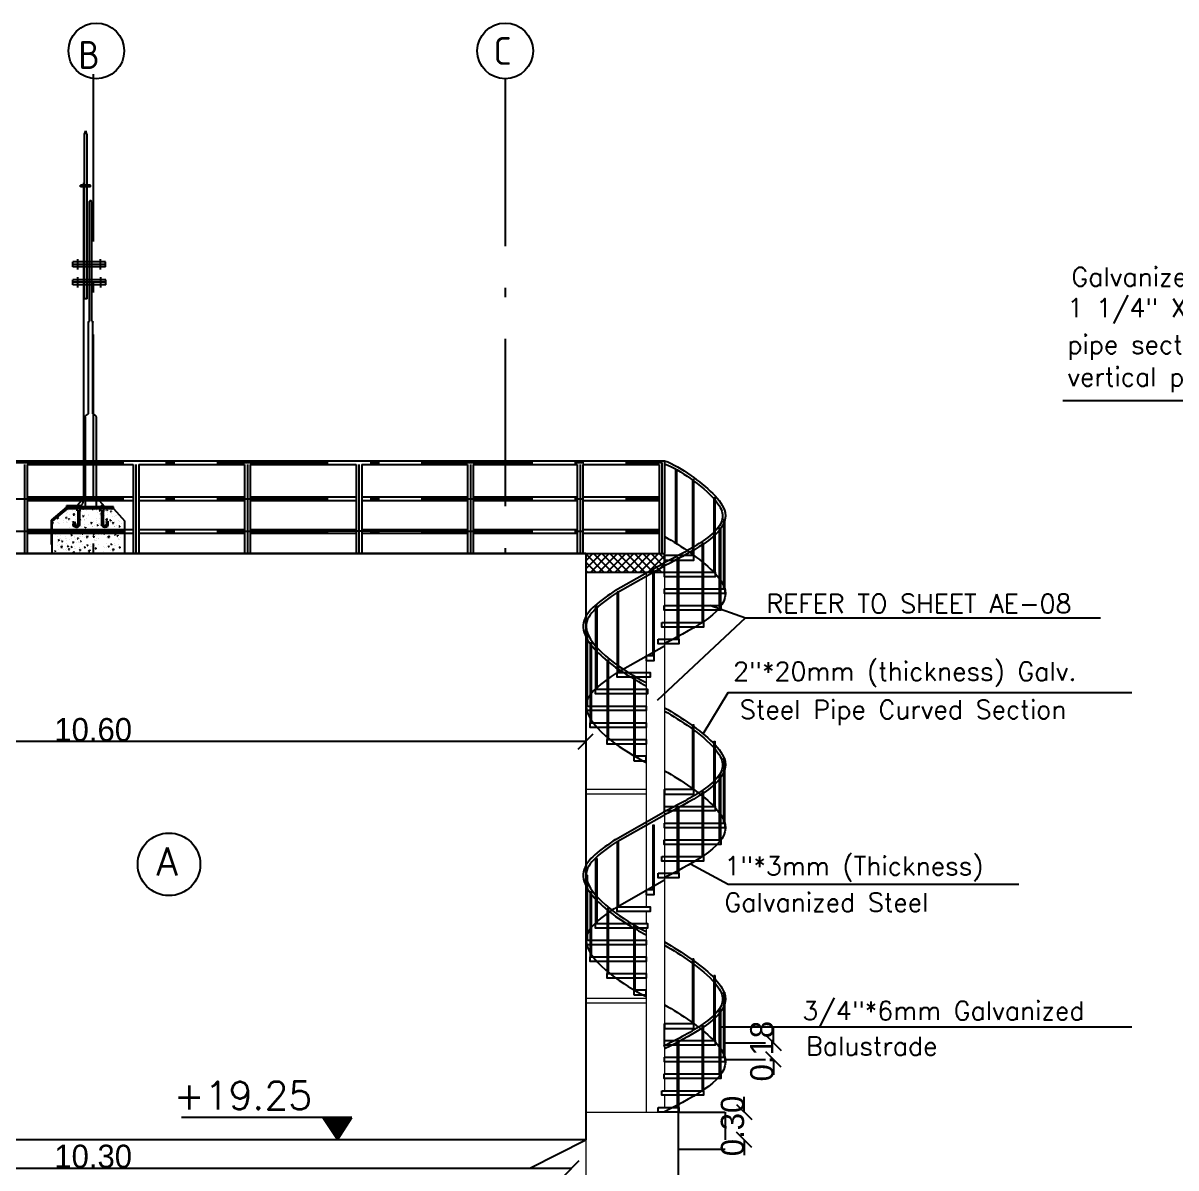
# Model space of a CAD drawing. Extents: x 151242 to 151523, y 158752 to 159354.
# Drawn here: x 151363.22 to 151375.62, y 159132.97 to 159145.29 of the extents above; entities that cross this region are included whole.
import ezdxf

# ---------------------------------------------------------------- set-up
doc = ezdxf.new("R2010")
doc.units = 0
doc.header["$LTSCALE"] = 3
doc.header["$MEASUREMENT"] = 0
doc.header["$PDMODE"] = 2
doc.header["$PDSIZE"] = 0.03
for name, pattern in [('ACAD_ISO10W100', [18, 12, -3, 0, -3]), ('AUSGEZOGEN', [0]), ('HIDDEN', [9.525, 6.35, -3.175]), ('STRICHPUNKT2', [0.7, 0.4, -0.15, 0, -0.15])]:
    doc.linetypes.add(name, pattern=pattern)
doc.layers.get('0').update_dxf_attribs({"linetype": 'CONTINUOUS'})
doc.layers.get('DEFPOINTS').update_dxf_attribs({"linetype": 'CONTINUOUS'})
for name, color, linetype in [('3', 4, 'CONTINUOUS'), ('6', 2, 'CONTINUOUS'), ('axis', 8, 'ACAD_ISO10W100'), ('BASE-COURSE', 1, 'CONTINUOUS'), ('BOUNDRY CT', 40, 'CONTINUOUS'), ('EBENE0', 7, 'AUSGEZOGEN'), ('FRAME', 2, 'CONTINUOUS'), ('HATCH', 40, 'CONTINUOUS'), ('HATCH-2', 252, 'CONTINUOUS'), ('HATSH', 252, 'CONTINUOUS'), ('MECNEK', 6, 'CONTINUOUS'), ('POLI', 3, 'CONTINUOUS'), ('Stairs', 231, 'CONTINUOUS'), ('TEXTS', 1, 'CONTINUOUS')]:
    doc.layers.add(name, color=color, linetype=linetype)
doc.layers.add('dimentions', color=241, linetype='CONTINUOUS', lineweight=20)
doc.layers.add('LAND CORNERS', color=255, linetype='CONTINUOUS', lineweight=25)
doc.styles.add('ISO8', font='iso8')
doc.styles.add('ROMANS', font='romans.shx')
doc.dimstyles.new('mais 1-100 plan', dxfattribs={"dimtxt": 0.25, "dimasz": 0.1635, "dimexe": 0.18, "dimexo": 0.0625, "dimgap": 0, "dimtad": 1, "dimzin": 0, "dimdsep": 46, "dimtxsty": 'Standard', "dimblk": 'OBLIQUE', "dimcen": 0, "dimse1": 1, "dimse2": 1, "dimclrd": 8, "dimclrt": 4, "dimadec": 0, "dimazin": 0, "dimtfac": 1, "dimtix": 1, "dimtofl": 0, "dimtmove": 0, "dimatfit": 3, "dimldrblk": 'OBLIQUE', "dimfxl": 0.18, "dimtolj": 1, "dimtzin": 0, "dimarcsym": 0})

# ---------------------------------------------------------------- blocks, each defined once
blk = doc.blocks.new('_OBLIQUE')
at = {"color": 0, "linetype": 'ByBlock'}
blk.add_line((-0.5, -0.5), (0.5, 0.5), dxfattribs=at)
blk = doc.blocks.new('*D145')
at = {"layer": 'DEFPOINTS', "color": 0, "transparency": 16777216}
for p in [(151358.671, 159139.295), (151369.271, 159139.295), (151358.671, 159137.558)]:
    blk.add_point(p, dxfattribs=at)
at = {"layer": 'LAND CORNERS', "color": 8, "lineweight": -2, "transparency": 16777216}
blk.add_line((151369.271, 159137.558), (151358.671, 159137.558), dxfattribs=at)
at = {"layer": 'LAND CORNERS', "color": 8, "lineweight": -2, "transparency": 16777216, "xscale": 0.1635000000000001, "yscale": 0.1635000000000001, "zscale": 0.1635000000000001, "rotation": 180}
blk.add_blockref('_OBLIQUE', (151358.671, 159137.558), dxfattribs=at)
at = {"layer": 'LAND CORNERS', "color": 8, "lineweight": -2, "transparency": 16777216, "xscale": 0.1635000000000001, "yscale": 0.1635000000000001, "zscale": 0.1635000000000001}
blk.add_blockref('_OBLIQUE', (151369.271, 159137.558), dxfattribs=at)
at = {"layer": 'LAND CORNERS', "color": 4, "transparency": 16777216, "insert": (151363.971, 159137.683), "char_height": 0.25, "attachment_point": 5}
blk.add_mtext('\\A1;10.60', dxfattribs=at)
blk = doc.blocks.new('*D157')
at = {"layer": 'DEFPOINTS', "color": 0, "transparency": 16777216}
for p in [(151370.771, 159133.569), (151370.771, 159133.269), (151370.977, 159133.269)]:
    blk.add_point(p, dxfattribs=at)
at = {"layer": 'LAND CORNERS', "color": 8, "lineweight": -2, "transparency": 16777216}
for p, q in [((151370.977, 159133.569), (151370.977, 159133.733)), ((151370.977, 159133.269), (151370.977, 159133.106))]:
    blk.add_line(p, q, dxfattribs=at)
at = {"layer": 'LAND CORNERS', "color": 8, "lineweight": -2, "transparency": 16777216, "xscale": 0.1635000000000001, "yscale": 0.1635000000000001, "zscale": 0.1635000000000001}
for p, rotation in [((151370.977, 159133.569), 270), ((151370.977, 159133.269), 90)]:
    blk.add_blockref('_OBLIQUE', p, dxfattribs=dict(at, rotation=rotation))
at = {"layer": 'LAND CORNERS', "color": 4, "transparency": 16777216, "insert": (151370.852, 159133.419), "char_height": 0.25, "attachment_point": 5, "rotation": 90}
blk.add_mtext('\\A1;0.30', dxfattribs=at)
blk = doc.blocks.new('*D158')
at = {"layer": 'DEFPOINTS', "color": 0, "transparency": 16777216}
for p in [(151371.208, 159134.314), (151371.293, 159134.314), (151371.208, 159134.134)]:
    blk.add_point(p, dxfattribs=at)
at = {"layer": 'LAND CORNERS', "color": 8, "lineweight": -2, "transparency": 16777216}
for p, q in [((151371.293, 159134.314), (151371.293, 159134.478)), ((151371.293, 159134.134), (151371.293, 159133.971))]:
    blk.add_line(p, q, dxfattribs=at)
at = {"layer": 'LAND CORNERS', "color": 8, "lineweight": -2, "transparency": 16777216, "xscale": 0.1635000000000001, "yscale": 0.1635000000000001, "zscale": 0.1635000000000001}
for p, rotation in [((151371.293, 159134.314), 270), ((151371.293, 159134.134), 90)]:
    blk.add_blockref('_OBLIQUE', p, dxfattribs=dict(at, rotation=rotation))
at = {"layer": 'LAND CORNERS', "color": 4, "transparency": 16777216, "insert": (151371.168, 159134.224), "char_height": 0.25, "attachment_point": 5, "rotation": 90}
blk.add_mtext('\\A1;0.18', dxfattribs=at)
blk = doc.blocks.new('A$C4AF0736A')
for p, q in [((5.315, 3.788), (5.327, 3.803)), ((5.315, 2.503), (5.315, 3.788)), ((5.339, 3.788), (5.327, 3.803)), ((5.339, 2.503), (5.339, 3.788)), ((5.364, 2.741), (5.397, 2.742)), ((5.305, 1.503), (5.305, 2.492)), ((5.35, 1.503), (5.35, 2.489)), ((5.269, 1.469), (5.269, 0.503)), ((5.385, 1.469), (5.385, 0.503)), ((5.273, 0.611), (5.174, 0.503)), ((5.386, 0.611), (5.485, 0.503)), ((5.081, 0.487), (4.958, 0.351)), ((5.051, 0.41), (5.051, 0.41)), ((5.055, 0.414), (5.055, 0.414)), ((5.067, 0.403), (5.067, 0.403)), ((5.092, 0.404), (5.092, 0.404)), ((5.451, 0.487), (5.099, 0.487)), ((5.104, 0.451), (5.106, 0.461)), ((5.115, 0.453), (5.105, 0.452)), ((5.114, 0.453), (5.106, 0.462)), ((5.108, 0.432), (5.108, 0.432)), ((5.466, 0.487), (5.114, 0.487)), ((5.143, 0.418), (5.143, 0.418)), ((5.148, 0.447), (5.148, 0.447)), ((5.148, 0.363), (5.15, 0.378)), ((5.15, 0.392), (5.15, 0.392)), ((5.163, 0.365), (5.15, 0.379)), ((5.153, 0.456), (5.153, 0.456)), ((5.164, 0.484), (5.164, 0.484)), ((5.197, 0.39), (5.197, 0.39)), ((5.205, 0.415), (5.205, 0.415)), ((5.21, 0.421), (5.206, 0.431)), ((5.218, 0.426), (5.207, 0.431)), ((5.218, 0.426), (5.21, 0.421)), ((5.216, 0.447), (5.216, 0.447)), ((5.223, 0.461), (5.225, 0.471)), ((5.233, 0.463), (5.223, 0.462)), ((5.233, 0.463), (5.225, 0.472)), ((5.231, 0.422), (5.231, 0.422)), ((5.233, 0.436), (5.233, 0.436)), ((5.235, 0.381), (5.235, 0.381)), ((5.252, 0.487), (5.252, 0.487)), ((5.258, 0.442), (5.258, 0.442)), ((5.26, 0.382), (5.26, 0.382)), ((5.351, 0.411), (5.351, 0.411)), ((5.352, 0.426), (5.352, 0.426)), ((5.372, 0.381), (5.372, 0.381)), ((5.389, 0.422), (5.389, 0.422)), ((5.401, 0.4), (5.403, 0.411)), ((5.412, 0.402), (5.402, 0.401)), ((5.412, 0.402), (5.404, 0.412)), ((5.407, 0.404), (5.407, 0.404)), ((5.553, 0.487), (5.415, 0.487)), ((5.415, 0.418), (5.415, 0.418)), ((5.568, 0.487), (5.431, 0.487)), ((5.456, 0.44), (5.444, 0.444)), ((5.448, 0.434), (5.444, 0.444)), ((5.456, 0.439), (5.448, 0.434)), ((5.46, 0.482), (5.461, 0.487)), ((5.471, 0.484), (5.461, 0.483)), ((5.461, 0.44), (5.461, 0.44)), ((5.466, 0.414), (5.466, 0.414)), ((5.471, 0.484), (5.468, 0.487)), ((5.486, 0.456), (5.486, 0.456)), ((5.488, 0.401), (5.488, 0.401)), ((5.497, 0.433), (5.497, 0.433)), ((5.501, 0.476), (5.501, 0.476)), ((5.501, 0.417), (5.503, 0.433)), ((5.516, 0.419), (5.501, 0.417)), ((5.516, 0.42), (5.503, 0.433)), ((5.527, 0.466), (5.527, 0.466)), ((5.556, 0.368), (5.558, 0.378)), ((5.558, 0.423), (5.558, 0.423)), ((5.566, 0.37), (5.558, 0.379)), ((5.571, 0.401), (5.571, 0.401)), ((5.572, 0.444), (5.572, 0.444)), ((5.574, 0.388), (5.574, 0.388)), ((5.576, 0.487), (5.74, 0.35)), ((5.587, 0.38), (5.583, 0.39)), ((5.595, 0.386), (5.584, 0.391)), ((5.585, 0.436), (5.585, 0.436)), ((5.595, 0.386), (5.587, 0.38)), ((5.59, 0.458), (5.59, 0.458)), ((5.597, 0.46), (5.597, 0.46)), ((5.657, 0.378), (5.657, 0.378)), ((5.675, 0.378), (5.677, 0.388)), ((5.685, 0.38), (5.675, 0.379)), ((5.685, 0.38), (5.677, 0.389)), ((4.958, 0), (4.958, 0.351)), ((4.999, 0.326), (4.999, 0.326)), ((5.021, 0.293), (5.009, 0.298)), ((5.012, 0.287), (5.009, 0.297)), ((5.02, 0.293), (5.012, 0.287)), ((5.019, 0.35), (5.019, 0.35)), ((5.032, 0.353), (5.032, 0.353)), ((5.052, 0.307), (5.052, 0.307)), ((5.069, 0.348), (5.069, 0.348)), ((5.071, 0.293), (5.071, 0.293)), ((5.075, 0.297), (5.075, 0.297)), ((5.075, 0.287), (5.075, 0.287)), ((5.081, 0.326), (5.083, 0.337)), ((5.092, 0.328), (5.082, 0.327)), ((5.091, 0.328), (5.083, 0.338)), ((5.087, 0.33), (5.087, 0.33)), ((5.094, 0.344), (5.094, 0.344)), ((5.119, 0.36), (5.108, 0.364)), ((5.111, 0.354), (5.108, 0.364)), ((5.119, 0.36), (5.111, 0.354)), ((5.115, 0.333), (5.115, 0.333)), ((5.136, 0.339), (5.136, 0.339)), ((5.138, 0.279), (5.138, 0.279)), ((5.14, 0.311), (5.14, 0.311)), ((5.163, 0.365), (5.148, 0.362)), ((5.152, 0.337), (5.152, 0.337)), ((5.154, 0.282), (5.154, 0.282)), ((5.172, 0.28), (5.172, 0.28)), ((5.175, 0.333), (5.175, 0.333)), ((5.2, 0.337), (5.202, 0.347)), ((5.21, 0.338), (5.2, 0.337)), ((5.21, 0.338), (5.202, 0.348)), ((5.212, 0.317), (5.212, 0.317)), ((5.229, 0.315), (5.229, 0.315)), ((5.237, 0.325), (5.237, 0.325)), ((5.24, 0.325), (5.24, 0.325)), ((5.258, 0.306), (5.247, 0.311)), ((5.25, 0.301), (5.247, 0.311)), ((5.258, 0.306), (5.25, 0.301)), ((5.264, 0.353), (5.264, 0.353)), ((5.264, 0.337), (5.264, 0.337)), ((5.285, 0.307), (5.285, 0.307)), ((5.301, 0.348), (5.301, 0.348)), ((5.303, 0.293), (5.303, 0.293)), ((5.308, 0.297), (5.308, 0.297)), ((5.308, 0.287), (5.308, 0.287)), ((5.314, 0.326), (5.316, 0.337)), ((5.324, 0.328), (5.314, 0.327)), ((5.324, 0.328), (5.316, 0.338)), ((5.319, 0.33), (5.319, 0.33)), ((5.327, 0.344), (5.327, 0.344)), ((5.352, 0.316), (5.352, 0.316)), ((5.378, 0.276), (5.38, 0.286)), ((5.389, 0.278), (5.381, 0.287)), ((5.391, 0.367), (5.391, 0.367)), ((5.393, 0.311), (5.393, 0.311)), ((5.396, 0.371), (5.396, 0.371)), ((5.396, 0.361), (5.396, 0.361)), ((5.429, 0.296), (5.429, 0.296)), ((5.437, 0.357), (5.439, 0.368)), ((5.448, 0.359), (5.438, 0.358)), ((5.448, 0.359), (5.44, 0.369)), ((5.44, 0.344), (5.44, 0.344)), ((5.449, 0.297), (5.449, 0.297)), ((5.468, 0.355), (5.468, 0.355)), ((5.496, 0.32), (5.485, 0.324)), ((5.488, 0.314), (5.485, 0.324)), ((5.496, 0.319), (5.488, 0.314)), ((5.49, 0.346), (5.49, 0.346)), ((5.492, 0.291), (5.492, 0.291)), ((5.494, 0.366), (5.494, 0.366)), ((5.494, 0.326), (5.494, 0.326)), ((5.51, 0.349), (5.51, 0.349)), ((5.512, 0.289), (5.512, 0.289)), ((5.529, 0.348), (5.529, 0.348)), ((5.553, 0.284), (5.553, 0.284)), ((5.567, 0.369), (5.557, 0.369)), ((5.576, 0.333), (5.576, 0.333)), ((5.582, 0.33), (5.582, 0.33)), ((5.591, 0.349), (5.591, 0.349)), ((5.614, 0.335), (5.614, 0.335)), ((5.617, 0.352), (5.617, 0.352)), ((5.659, 0.323), (5.659, 0.323)), ((5.671, 0.333), (5.671, 0.333)), ((5.677, 0.327), (5.677, 0.327)), ((5.687, 0.332), (5.687, 0.332)), ((5.734, 0.333), (5.726, 0.327)), ((5.74, 0), (5.74, 0.35)), ((5.003, 0.169), (5.003, 0.169)), ((5.02, 0.21), (5.02, 0.21)), ((5.022, 0.155), (5.022, 0.155)), ((5.026, 0.159), (5.026, 0.159)), ((5.026, 0.149), (5.026, 0.149)), ((5.032, 0.188), (5.034, 0.199)), ((5.042, 0.19), (5.033, 0.189)), ((5.042, 0.19), (5.034, 0.2)), ((5.038, 0.192), (5.038, 0.192)), ((5.045, 0.206), (5.045, 0.206)), ((5.058, 0.202), (5.06, 0.212)), ((5.069, 0.204), (5.059, 0.203)), ((5.068, 0.204), (5.06, 0.213)), ((5.126, 0.175), (5.128, 0.19)), ((5.141, 0.177), (5.128, 0.19)), ((5.141, 0.176), (5.129, 0.174)), ((5.158, 0.172), (5.158, 0.172)), ((5.177, 0.212), (5.179, 0.222)), ((5.187, 0.214), (5.177, 0.213)), ((5.187, 0.214), (5.179, 0.223)), ((5.182, 0.214), (5.182, 0.214)), ((5.205, 0.206), (5.205, 0.206)), ((5.223, 0.208), (5.223, 0.208)), ((5.24, 0.204), (5.24, 0.204)), ((5.24, 0.165), (5.24, 0.165)), ((5.241, 0.215), (5.241, 0.215)), ((5.243, 0.16), (5.243, 0.16)), ((5.26, 0.159), (5.26, 0.159)), ((5.267, 0.143), (5.267, 0.143)), ((5.277, 0.199), (5.277, 0.199)), ((5.279, 0.144), (5.279, 0.144)), ((5.283, 0.139), (5.283, 0.139)), ((5.284, 0.148), (5.284, 0.148)), ((5.289, 0.178), (5.291, 0.188)), ((5.3, 0.18), (5.29, 0.179)), ((5.291, 0.202), (5.293, 0.212)), ((5.301, 0.204), (5.291, 0.203)), ((5.3, 0.18), (5.292, 0.189)), ((5.301, 0.204), (5.293, 0.213)), ((5.295, 0.181), (5.295, 0.181)), ((5.303, 0.196), (5.303, 0.196)), ((5.359, 0.175), (5.36, 0.19)), ((5.373, 0.177), (5.36, 0.19)), ((5.373, 0.176), (5.361, 0.174)), ((5.384, 0.234), (5.38, 0.244)), ((5.392, 0.24), (5.384, 0.234)), ((5.391, 0.172), (5.391, 0.172)), ((5.409, 0.212), (5.411, 0.222)), ((5.42, 0.214), (5.41, 0.213)), ((5.41, 0.185), (5.41, 0.185)), ((5.42, 0.214), (5.412, 0.223)), ((5.414, 0.214), (5.414, 0.214)), ((5.43, 0.14), (5.43, 0.14)), ((5.438, 0.133), (5.43, 0.136)), ((5.438, 0.133), (5.43, 0.128)), ((5.432, 0.181), (5.432, 0.181)), ((5.438, 0.206), (5.438, 0.206)), ((5.447, 0.18), (5.447, 0.18)), ((5.449, 0.125), (5.449, 0.125)), ((5.453, 0.129), (5.453, 0.129)), ((5.456, 0.208), (5.456, 0.208)), ((5.459, 0.159), (5.461, 0.169)), ((5.47, 0.161), (5.46, 0.16)), ((5.469, 0.161), (5.461, 0.17)), ((5.462, 0.23), (5.462, 0.23)), ((5.465, 0.162), (5.465, 0.162)), ((5.471, 0.153), (5.471, 0.153)), ((5.472, 0.177), (5.472, 0.177)), ((5.473, 0.165), (5.473, 0.165)), ((5.474, 0.215), (5.474, 0.215)), ((5.479, 0.229), (5.481, 0.245)), ((5.494, 0.231), (5.479, 0.229)), ((5.494, 0.231), (5.481, 0.245)), ((5.493, 0.232), (5.493, 0.232)), ((5.495, 0.156), (5.495, 0.156)), ((5.496, 0.18), (5.496, 0.18)), ((5.498, 0.125), (5.498, 0.125)), ((5.505, 0.176), (5.505, 0.176)), ((5.51, 0.119), (5.512, 0.129)), ((5.52, 0.12), (5.512, 0.13)), ((5.537, 0.199), (5.525, 0.204)), ((5.528, 0.194), (5.525, 0.204)), ((5.536, 0.199), (5.528, 0.194)), ((5.536, 0.167), (5.536, 0.167)), ((5.558, 0.214), (5.558, 0.214)), ((5.559, 0.157), (5.559, 0.157)), ((5.582, 0.168), (5.582, 0.168)), ((5.591, 0.139), (5.591, 0.139)), ((5.594, 0.179), (5.594, 0.179)), ((5.599, 0.159), (5.599, 0.159)), ((5.629, 0.129), (5.631, 0.139)), ((5.639, 0.131), (5.629, 0.13)), ((5.639, 0.131), (5.631, 0.14)), ((5.64, 0.153), (5.64, 0.153)), ((5.647, 0.161), (5.647, 0.161)), ((5.655, 0.197), (5.655, 0.197)), ((5.663, 0.213), (5.663, 0.213)), ((5.676, 0.146), (5.664, 0.151)), ((5.667, 0.14), (5.664, 0.15)), ((5.665, 0.157), (5.665, 0.157)), ((5.676, 0.146), (5.667, 0.14)), ((5.682, 0.183), (5.682, 0.183)), ((5.701, 0.205), (5.701, 0.205)), ((5.009, 0.064), (5.011, 0.074)), ((5.019, 0.065), (5.01, 0.065)), ((5.019, 0.066), (5.011, 0.075)), ((5.024, 0.099), (5.024, 0.099)), ((5.06, 0.084), (5.06, 0.084)), ((5.07, 0.084), (5.07, 0.084)), ((5.071, 0.107), (5.071, 0.107)), ((5.077, 0.037), (5.079, 0.052)), ((5.092, 0.039), (5.079, 0.052)), ((5.091, 0.038), (5.08, 0.036)), ((5.11, 0.102), (5.099, 0.106)), ((5.102, 0.096), (5.099, 0.106)), ((5.11, 0.101), (5.102, 0.096)), ((5.107, 0.089), (5.107, 0.089)), ((5.109, 0.034), (5.109, 0.034)), ((5.128, 0.074), (5.13, 0.084)), ((5.138, 0.076), (5.128, 0.075)), ((5.138, 0.076), (5.13, 0.085)), ((5.132, 0.076), (5.132, 0.076)), ((5.156, 0.068), (5.156, 0.068)), ((5.159, 0.111), (5.159, 0.111)), ((5.174, 0.07), (5.174, 0.07)), ((5.191, 0.026), (5.191, 0.026)), ((5.192, 0.077), (5.192, 0.077)), ((5.24, 0.093), (5.24, 0.093)), ((5.266, 0.053), (5.268, 0.064)), ((5.277, 0.055), (5.267, 0.054)), ((5.277, 0.055), (5.269, 0.065)), ((5.281, 0.089), (5.281, 0.089)), ((5.317, 0.074), (5.317, 0.074)), ((5.327, 0.073), (5.327, 0.073)), ((5.328, 0.097), (5.328, 0.097)), ((5.334, 0.026), (5.336, 0.041)), ((5.349, 0.028), (5.336, 0.042)), ((5.349, 0.028), (5.337, 0.026)), ((5.368, 0.091), (5.356, 0.096)), ((5.359, 0.086), (5.356, 0.096)), ((5.368, 0.091), (5.359, 0.085)), ((5.364, 0.078), (5.364, 0.078)), ((5.366, 0.023), (5.366, 0.023)), ((5.385, 0.064), (5.387, 0.074)), ((5.395, 0.065), (5.386, 0.065)), ((5.395, 0.065), (5.387, 0.075)), ((5.39, 0.065), (5.39, 0.065)), ((5.409, 0.074), (5.409, 0.074)), ((5.413, 0.057), (5.413, 0.057)), ((5.416, 0.101), (5.416, 0.101)), ((5.431, 0.06), (5.431, 0.06)), ((5.434, 0.121), (5.434, 0.121)), ((5.436, 0.034), (5.438, 0.045)), ((5.447, 0.036), (5.437, 0.035)), ((5.446, 0.036), (5.438, 0.046)), ((5.448, 0.016), (5.448, 0.016)), ((5.449, 0.067), (5.449, 0.067)), ((5.451, 0.07), (5.451, 0.07)), ((5.453, 0.12), (5.453, 0.12)), ((5.475, 0.115), (5.475, 0.115)), ((5.487, 0.055), (5.487, 0.055)), ((5.497, 0.054), (5.497, 0.054)), ((5.498, 0.078), (5.498, 0.078)), ((5.504, 0.007), (5.506, 0.022)), ((5.519, 0.009), (5.506, 0.023)), ((5.521, 0.12), (5.511, 0.12)), ((5.538, 0.072), (5.526, 0.077)), ((5.529, 0.067), (5.526, 0.077)), ((5.538, 0.072), (5.529, 0.066)), ((5.534, 0.059), (5.534, 0.059)), ((5.538, 0.092), (5.538, 0.092)), ((5.555, 0.045), (5.557, 0.055)), ((5.565, 0.046), (5.555, 0.046)), ((5.565, 0.046), (5.557, 0.056)), ((5.56, 0.046), (5.56, 0.046)), ((5.577, 0.079), (5.565, 0.084)), ((5.568, 0.074), (5.565, 0.084)), ((5.577, 0.079), (5.568, 0.074)), ((5.58, 0.102), (5.58, 0.102)), ((5.583, 0.038), (5.583, 0.038)), ((5.584, 0.113), (5.584, 0.113)), ((5.586, 0.082), (5.586, 0.082)), ((5.586, 0.058), (5.586, 0.058)), ((5.601, 0.041), (5.601, 0.041)), ((5.619, 0.048), (5.619, 0.048)), ((5.627, 0.095), (5.627, 0.095)), ((5.634, 0.068), (5.636, 0.083)), ((5.649, 0.07), (5.634, 0.067)), ((5.649, 0.07), (5.636, 0.083)), ((5.642, 0.093), (5.642, 0.093)), ((5.667, 0.102), (5.667, 0.102)), ((5.669, 0.047), (5.669, 0.047)), ((5.684, 0.088), (5.684, 0.088)), ((5.688, 0.123), (5.688, 0.123)), ((5.716, 0.026), (5.704, 0.03)), ((5.706, 0.024), (5.704, 0.03))]:
    blk.add_line(p, q)
for centre, radius, start, end in [((5.32, 2.488), 0.0158, 108.747, 176.8711), ((5.334, 2.488), 0.0158, 3.1289, 71.253), ((5.31, 1.461), 0.0422, 98.0295, 169.1584), ((5.344, 1.461), 0.0422, 10.8416, 81.9705)]:
    blk.add_arc(centre, radius, start, end)
at = {"layer": 'BASE-COURSE', "linetype": 'HIDDEN', "ltscale": 2}
for p, q in [((5.405, 3.99), (5.405, 0.599)), ((5.433, 0.513), (5.587, 0.513)), ((5.587, 0.509), (5.587, 0.513)), ((5.587, 0.509), (5.587, 0.499)), ((5.587, 0.499), (5.751, 0.36)), ((5.751, 0.36), (5.751, 0.097))]:
    blk.add_line(p, q, dxfattribs=at)
blk.add_arc((5.53, 0.592), 0.125, 174.9644, 218.8772, dxfattribs=at)
at = {"layer": 'BOUNDRY CT', "ltscale": 0.5}
for p, q in [((5.364, 2.741), (5.364, 4.513)), ((5.364, 4.513), (5.369, 4.513)), ((5.369, 4.513), (5.38, 4.549)), ((5.392, 4.513), (5.38, 4.549)), ((5.397, 4.513), (5.392, 4.513)), ((5.397, 4.513), (5.397, 2.742))]:
    blk.add_line(p, q, dxfattribs=at)
at = {"layer": 'EBENE0', "color": 3, "linetype": 'AUSGEZOGEN'}
blk.add_line((0, 0), (10.6, 0), dxfattribs=at)
at = {"layer": 'HATCH'}
for p, q in [((5.086, 0.481), (5.091, 0.487)), ((5.086, 0.481), (5.096, 0.48)), ((5.096, 0.481), (5.095, 0.487)), ((5.104, 0.473), (5.104, 0.473)), ((5.132, 0.468), (5.132, 0.468)), ((5.14, 0.463), (5.14, 0.463)), ((5.145, 0.468), (5.157, 0.473)), ((5.145, 0.468), (5.153, 0.463)), ((5.153, 0.463), (5.157, 0.473)), ((5.156, 0.464), (5.156, 0.464)), ((5.174, 0.406), (5.174, 0.406)), ((5.175, 0.457), (5.175, 0.457)), ((5.176, 0.48), (5.176, 0.48)), ((5.177, 0.455), (5.177, 0.455)), ((5.18, 0.473), (5.18, 0.473)), ((5.18, 0.456), (5.18, 0.456)), ((5.181, 0.454), (5.181, 0.454)), ((5.183, 0.458), (5.183, 0.458)), ((5.195, 0.469), (5.195, 0.469)), ((5.196, 0.463), (5.196, 0.463)), ((5.201, 0.462), (5.201, 0.462)), ((5.204, 0.464), (5.204, 0.464)), ((5.207, 0.465), (5.207, 0.465)), ((5.212, 0.457), (5.212, 0.457)), ((5.217, 0.457), (5.217, 0.457)), ((5.223, 0.478), (5.223, 0.478)), ((5.26, 0.467), (5.26, 0.467)), ((5.266, 0.473), (5.266, 0.473)), ((5.287, 0.473), (5.287, 0.473)), ((5.299, 0.475), (5.308, 0.484)), ((5.299, 0.475), (5.31, 0.474)), ((5.299, 0.469), (5.299, 0.469)), ((5.31, 0.474), (5.308, 0.484)), ((5.376, 0.463), (5.376, 0.463)), ((5.405, 0.48), (5.411, 0.479)), ((5.411, 0.479), (5.41, 0.487)), ((5.43, 0.457), (5.43, 0.457)), ((5.431, 0.48), (5.431, 0.48)), ((5.432, 0.455), (5.432, 0.455)), ((5.435, 0.456), (5.435, 0.456)), ((5.436, 0.454), (5.436, 0.454)), ((5.438, 0.458), (5.438, 0.458)), ((5.438, 0.453), (5.438, 0.453)), ((5.467, 0.457), (5.467, 0.457)), ((5.472, 0.457), (5.472, 0.457)), ((5.522, 0.476), (5.522, 0.476)), ((5.564, 0.462), (5.564, 0.462)), ((5.571, 0.474), (5.571, 0.474)), ((5.574, 0.468), (5.574, 0.468)), ((5.58, 0.474), (5.58, 0.474)), ((5.136, 0.348), (5.136, 0.348)), ((5.136, 0.313), (5.136, 0.313)), ((5.142, 0.321), (5.137, 0.331)), ((5.138, 0.337), (5.138, 0.337)), ((5.14, 0.313), (5.14, 0.313)), ((5.141, 0.338), (5.141, 0.338)), ((5.141, 0.338), (5.141, 0.338)), ((5.144, 0.316), (5.144, 0.316)), ((5.145, 0.317), (5.145, 0.317)), ((5.149, 0.33), (5.149, 0.33)), ((5.151, 0.33), (5.151, 0.33)), ((5.154, 0.344), (5.154, 0.344)), ((5.157, 0.353), (5.157, 0.353)), ((5.157, 0.335), (5.157, 0.335)), ((5.158, 0.334), (5.158, 0.334)), ((5.163, 0.344), (5.163, 0.344)), ((5.164, 0.324), (5.164, 0.324)), ((5.165, 0.35), (5.165, 0.35)), ((5.165, 0.329), (5.165, 0.329)), ((5.167, 0.331), (5.167, 0.331)), ((5.167, 0.331), (5.167, 0.331)), ((5.169, 0.342), (5.169, 0.342)), ((5.172, 0.316), (5.172, 0.316)), ((5.174, 0.316), (5.174, 0.316)), ((5.177, 0.346), (5.177, 0.346)), ((5.179, 0.345), (5.179, 0.345)), ((5.179, 0.32), (5.179, 0.32)), ((5.18, 0.336), (5.18, 0.336)), ((5.181, 0.292), (5.181, 0.292)), ((5.183, 0.345), (5.183, 0.345)), ((5.183, 0.343), (5.183, 0.343)), ((5.183, 0.314), (5.183, 0.314))]:
    blk.add_line(p, q, dxfattribs=at)
at = {"layer": 'MECNEK'}
for p, q in [((5.345, 3.941), (5.345, 3.975)), ((5.421, 3.941), (5.421, 3.975)), ((5.328, 3.966), (5.438, 3.966)), ((5.328, 3.949), (5.328, 3.966)), ((5.328, 3.958), (5.438, 3.958)), ((5.328, 3.949), (5.438, 3.949)), ((5.438, 3.949), (5.438, 3.966)), ((5.167, 3.14), (5.52, 3.14)), ((5.167, 3.086), (5.167, 3.14)), ((5.167, 3.113), (5.52, 3.113)), ((5.221, 3.059), (5.221, 3.168)), ((5.466, 3.059), (5.466, 3.168)), ((5.52, 3.086), (5.52, 3.14)), ((5.167, 3.086), (5.52, 3.086)), ((5.165, 2.947), (5.518, 2.947)), ((5.165, 2.893), (5.165, 2.947)), ((5.165, 2.92), (5.518, 2.92)), ((5.165, 2.893), (5.518, 2.893)), ((5.219, 2.865), (5.219, 2.974)), ((5.464, 2.865), (5.464, 2.974)), ((5.518, 2.893), (5.518, 2.947)), ((5.184, 0.512), (5.218, 0.512)), ((5.218, 0.512), (5.184, 0.512)), ((5.184, 0.461), (5.184, 0.512)), ((5.192, 0.52), (5.192, 0.512)), ((5.192, 0.52), (5.209, 0.52)), ((5.209, 0.52), (5.209, 0.512)), ((5.218, 0.461), (5.218, 0.512)), ((5.218, 0.503), (5.439, 0.503)), ((5.473, 0.512), (5.439, 0.512)), ((5.439, 0.461), (5.439, 0.512)), ((5.464, 0.52), (5.447, 0.52)), ((5.447, 0.52), (5.447, 0.512)), ((5.464, 0.52), (5.464, 0.512)), ((5.473, 0.461), (5.473, 0.512)), ((5.218, 0.461), (5.184, 0.461)), ((5.192, 0.461), (5.192, 0.315)), ((5.209, 0.461), (5.209, 0.314)), ((5.473, 0.461), (5.439, 0.461)), ((5.447, 0.461), (5.447, 0.314)), ((5.464, 0.461), (5.464, 0.315)), ((5.141, 0.35), (5.141, 0.318)), ((5.141, 0.35), (5.158, 0.342)), ((5.158, 0.342), (5.158, 0.315)), ((5.498, 0.342), (5.498, 0.315)), ((5.515, 0.35), (5.515, 0.318))]:
    blk.add_line(p, q, dxfattribs=at)
blk.add_lwpolyline([(5.081, 0.503), (5.576, 0.503), (5.576, 0.487), (5.081, 0.487)], close=True, dxfattribs=at)
for centre, radius, start, end in [((5.175, 0.316), 0.034, 176.9747, 356.9747), ((5.175, 0.316), 0.017, 184.2759, 355.7241), ((5.481, 0.316), 0.034, 183.0253, 3.0253), ((5.481, 0.316), 0.017, 184.2759, 355.7241)]:
    blk.add_arc(centre, radius, start, end, dxfattribs=at)
blk = doc.blocks.new('*D583')
at = {"layer": 'DEFPOINTS', "color": 0, "transparency": 16777216}
for p in [(151358.821, 159133.117), (151369.121, 159133.119), (151369.121, 159132.966)]:
    blk.add_point(p, dxfattribs=at)
at = {"layer": 'LAND CORNERS', "color": 8, "lineweight": -2, "transparency": 16777216}
blk.add_line((151358.821, 159132.966), (151369.121, 159132.966), dxfattribs=at)
at = {"layer": 'LAND CORNERS', "color": 8, "lineweight": -2, "transparency": 16777216, "xscale": 0.1635000000000001, "yscale": 0.1635000000000001, "zscale": 0.1635000000000001, "rotation": 180}
blk.add_blockref('_OBLIQUE', (151358.821, 159132.966), dxfattribs=at)
at = {"layer": 'LAND CORNERS', "color": 8, "lineweight": -2, "transparency": 16777216, "xscale": 0.1635000000000001, "yscale": 0.1635000000000001, "zscale": 0.1635000000000001}
blk.add_blockref('_OBLIQUE', (151369.121, 159132.966), dxfattribs=at)
at = {"layer": 'LAND CORNERS', "color": 4, "transparency": 16777216, "insert": (151363.971, 159133.091), "char_height": 0.25, "attachment_point": 5}
blk.add_mtext('\\A1;10.30', dxfattribs=at)

msp = doc.modelspace()

# ---------------------------------------------------------------- hatches: boundary and pattern name
at = {"layer": 'HATCH-2'}
h = msp.add_hatch(dxfattribs=at)
h.set_pattern_fill('ANSI37', color=256, scale=0.5, style=0)
h.set_pattern_definition([(45, (145718.817427, 160203.645923), (-0.0441941738, 0.0441941738), []), (135, (145718.817427, 160203.645923), (-0.0441941738, -0.0441941738), [])])
h.paths.add_polyline_path([(151370.121, 159139.379), (151370.121, 159139.579), (151369.271, 159139.579), (151369.271, 159139.379)])
at = {"layer": 'TEXTS'}
h = msp.add_hatch(dxfattribs=at)
h.set_pattern_fill('ANSI31', color=0, scale=0.03)
h.set_pattern_definition([(45, (-376.59458, -19.8538035), (-0.00265165042945, 0.00265165042945), [])])
h.paths.add_polyline_path([(151366.443, 159133.507), (151366.753, 159133.509), (151366.6, 159133.269)])

# ---------------------------------------------------------------- linework, layer by layer
at = {"layer": '6', "color": 8, "linetype": 'Continuous'}
msp.add_line((151381.837, 159141.222), (151374.405, 159141.222), dxfattribs=at)
at = {"layer": 'axis', "ltscale": 0.05}
for p, q in [((151363.971, 159144.739), (151363.971, 159139.579)), ((151368.405, 159144.689), (151368.405, 159139.579))]:
    msp.add_line(p, q, dxfattribs=at)
at = {"layer": 'dimentions'}
for p, q in [((151369.921, 159139.379), (151369.921, 159135.779)), ((151370.121, 159139.379), (151370.121, 159133.979)), ((151369.921, 159135.729), (151369.921, 159135.599)), ((151369.921, 159135.549), (151369.921, 159133.569)), ((151370.121, 159133.929), (151370.121, 159133.799)), ((151370.121, 159133.749), (151370.121, 159133.619)), ((151369.271, 159133.569), (151370.271, 159133.569)), ((151369.271, 159133.369), (151369.271, 159130.574))]:
    msp.add_line(p, q, dxfattribs=at)
at = {"layer": 'dimentions', "color": 1}
for p, q in [((151369.271, 159137.044), (151369.921, 159137.044)), ((151369.271, 159136.994), (151369.921, 159136.994)), ((151369.271, 159134.794), (151369.921, 159134.794)), ((151369.271, 159134.744), (151369.921, 159134.744))]:
    msp.add_line(p, q, dxfattribs=at)
at = {"layer": 'EBENE0', "color": 2, "linetype": 'AUSGEZOGEN'}
for p, q in [((151358.701, 159140.579), (151370.121, 159140.579)), ((151369.181, 159140.579), (151369.241, 159140.579)), ((151370.121, 159140.579), (151370.121, 159139.579)), ((151363.261, 159140.539), (151363.261, 159139.579)), ((151363.261, 159140.539), (151364.401, 159140.539)), ((151364.401, 159140.539), (151364.401, 159139.579)), ((151364.461, 159140.539), (151364.461, 159139.579)), ((151364.461, 159140.539), (151365.601, 159140.539)), ((151365.601, 159140.539), (151365.601, 159139.579)), ((151365.661, 159140.539), (151365.661, 159139.579)), ((151365.661, 159140.539), (151366.801, 159140.539)), ((151366.801, 159140.539), (151366.801, 159139.579)), ((151366.861, 159140.539), (151366.861, 159139.579)), ((151366.861, 159140.539), (151368.001, 159140.539)), ((151368.001, 159140.539), (151368.001, 159139.579)), ((151368.061, 159140.539), (151368.061, 159139.579)), ((151368.061, 159140.539), (151369.181, 159140.539)), ((151369.181, 159140.539), (151369.181, 159139.579)), ((151369.241, 159140.539), (151369.241, 159139.579)), ((151369.241, 159140.539), (151370.061, 159140.539)), ((151370.061, 159140.539), (151370.061, 159139.579)), ((151370.061, 159140.379), (151370.061, 159139.579)), ((151370.121, 159140.419), (151370.121, 159139.579)), ((151363.261, 159140.189), (151364.401, 159140.189)), ((151363.261, 159140.149), (151364.401, 159140.149)), ((151364.461, 159140.189), (151365.601, 159140.189)), ((151364.461, 159140.149), (151365.601, 159140.149)), ((151365.661, 159140.189), (151366.801, 159140.189)), ((151365.661, 159140.149), (151366.801, 159140.149)), ((151366.861, 159140.189), (151368.001, 159140.189)), ((151366.861, 159140.149), (151368.001, 159140.149)), ((151368.061, 159140.189), (151369.181, 159140.189)), ((151368.061, 159140.149), (151369.181, 159140.149)), ((151369.241, 159140.189), (151370.061, 159140.189)), ((151369.241, 159140.149), (151370.061, 159140.149)), ((151363.261, 159139.839), (151364.401, 159139.839)), ((151364.461, 159139.839), (151365.601, 159139.839)), ((151365.661, 159139.839), (151366.801, 159139.839)), ((151366.861, 159139.839), (151368.001, 159139.839)), ((151368.061, 159139.839), (151369.181, 159139.839)), ((151369.241, 159139.839), (151370.061, 159139.839)), ((151363.261, 159139.799), (151364.401, 159139.799)), ((151364.461, 159139.799), (151365.601, 159139.799)), ((151365.661, 159139.799), (151366.801, 159139.799)), ((151366.861, 159139.799), (151368.001, 159139.799)), ((151368.061, 159139.799), (151369.181, 159139.799)), ((151369.241, 159139.799), (151370.061, 159139.799))]:
    msp.add_line(p, q, dxfattribs=at)
at = {"layer": 'EBENE0', "color": 1, "linetype": 'STRICHPUNKT2'}
for p, q in [((151358.701, 159140.559), (151370.091, 159140.559)), ((151363.231, 159140.539), (151363.231, 159139.579)), ((151364.431, 159140.539), (151364.431, 159139.579)), ((151365.631, 159140.539), (151365.631, 159139.579)), ((151366.831, 159140.539), (151366.831, 159139.579)), ((151368.031, 159140.539), (151368.031, 159139.579)), ((151369.211, 159140.539), (151369.211, 159139.579)), ((151370.091, 159140.559), (151370.091, 159139.579)), ((151370.091, 159140.379), (151370.091, 159139.579)), ((151358.701, 159140.169), (151370.061, 159140.169)), ((151358.701, 159139.819), (151370.061, 159139.819))]:
    msp.add_line(p, q, dxfattribs=at)
at = {"layer": 'EBENE0', "color": 3, "linetype": 'AUSGEZOGEN'}
for p, q in [((151358.671, 159139.579), (151369.271, 159139.579)), ((151358.671, 159139.579), (151369.271, 159139.579)), ((151369.241, 159139.579), (151370.121, 159139.579)), ((151369.271, 159139.579), (151369.271, 159133.269)), ((151369.271, 159139.579), (151369.271, 159133.269)), ((151369.271, 159139.579), (151369.271, 159133.269)), ((151369.271, 159139.579), (151369.271, 159133.269)), ((151369.271, 159139.579), (151369.271, 159133.269)), ((151369.271, 159139.579), (151369.271, 159133.269)), ((151369.271, 159139.379), (151370.121, 159139.379)), ((151370.271, 159133.569), (151370.771, 159133.569)), ((151370.771, 159133.569), (151370.771, 159133.269)), ((151369.271, 159133.269), (151358.671, 159133.269)), ((151368.671, 159132.966), (151369.271, 159133.269)), ((151368.671, 159132.966), (151369.271, 159133.269)), ((151368.671, 159132.966), (151369.271, 159133.269)), ((151370.271, 159133.169), (151370.771, 159133.169)), ((151364.271, 159132.969), (151364.271, 159132.966))]:
    msp.add_line(p, q, dxfattribs=at)
at = {"layer": 'FRAME'}
for p, q in [((151370.121, 159139.379), (151370.121, 159139.559)), ((151370.121, 159136.859), (151370.121, 159137.039)), ((151370.121, 159134.339), (151370.121, 159134.519))]:
    msp.add_line(p, q, dxfattribs=at)
for points in [[(151370.434, 159139.559), (151370.121, 159139.559), (151370.121, 159139.509), (151370.434, 159139.509)], [(151370.121, 159139.379), (151370.665, 159139.379), (151370.665, 159139.329), (151370.121, 159139.329)], [(151370.121, 159139.199), (151370.768, 159139.199), (151370.768, 159139.149), (151370.121, 159139.149)], [(151370.115, 159139.019), (151370.724, 159139.019), (151370.724, 159138.969), (151370.115, 159138.969)], [(151370.091, 159138.839), (151370.54, 159138.839), (151370.54, 159138.789), (151370.091, 159138.789)], [(151370.052, 159138.659), (151370.272, 159138.659), (151370.272, 159138.609), (151370.052, 159138.609)], [(151370.008, 159138.479), (151369.921, 159138.479), (151369.921, 159138.429), (151370.008, 159138.429)], [(151369.609, 159138.299), (151369.966, 159138.299), (151369.966, 159138.249), (151369.609, 159138.249)], [(151369.378, 159138.119), (151369.936, 159138.119), (151369.936, 159138.069), (151369.378, 159138.069)], [(151369.275, 159137.939), (151369.921, 159137.939), (151369.921, 159137.889), (151369.275, 159137.889)], [(151369.319, 159137.759), (151369.921, 159137.759), (151369.921, 159137.709), (151369.319, 159137.709)], [(151369.503, 159137.579), (151369.921, 159137.579), (151369.921, 159137.529), (151369.503, 159137.529)], [(151369.789, 159137.349), (151369.921, 159137.349), (151369.921, 159137.399), (151369.789, 159137.399)], [(151370.434, 159137.039), (151370.121, 159137.039), (151370.121, 159136.989), (151370.434, 159136.989)], [(151370.121, 159136.859), (151370.665, 159136.859), (151370.665, 159136.809), (151370.121, 159136.809)], [(151370.121, 159136.679), (151370.768, 159136.679), (151370.768, 159136.629), (151370.121, 159136.629)], [(151370.115, 159136.499), (151370.724, 159136.499), (151370.724, 159136.449), (151370.115, 159136.449)], [(151370.091, 159136.319), (151370.54, 159136.319), (151370.54, 159136.269), (151370.091, 159136.269)], [(151370.052, 159136.139), (151370.272, 159136.139), (151370.272, 159136.089), (151370.052, 159136.089)], [(151370.008, 159135.959), (151369.921, 159135.959), (151369.921, 159135.909), (151370.008, 159135.909)], [(151369.609, 159135.779), (151369.966, 159135.779), (151369.966, 159135.729), (151369.609, 159135.729)], [(151369.378, 159135.599), (151369.936, 159135.599), (151369.936, 159135.549), (151369.378, 159135.549)], [(151369.275, 159135.419), (151369.921, 159135.419), (151369.921, 159135.369), (151369.275, 159135.369)], [(151369.319, 159135.239), (151369.921, 159135.239), (151369.921, 159135.189), (151369.319, 159135.189)], [(151369.503, 159135.059), (151369.921, 159135.059), (151369.921, 159135.009), (151369.503, 159135.009)], [(151369.789, 159134.829), (151369.921, 159134.829), (151369.921, 159134.879), (151369.789, 159134.879)], [(151370.434, 159134.519), (151370.121, 159134.519), (151370.121, 159134.469), (151370.434, 159134.469)], [(151370.121, 159134.339), (151370.665, 159134.339), (151370.665, 159134.289), (151370.121, 159134.289)], [(151370.121, 159134.159), (151370.768, 159134.159), (151370.768, 159134.109), (151370.121, 159134.109)], [(151370.115, 159133.979), (151370.724, 159133.979), (151370.724, 159133.929), (151370.115, 159133.929)], [(151370.091, 159133.799), (151370.54, 159133.799), (151370.54, 159133.749), (151370.091, 159133.749)], [(151370.052, 159133.619), (151370.272, 159133.619), (151370.272, 159133.569), (151370.052, 159133.569)]]:
    msp.add_lwpolyline(points, close=True, dxfattribs=at)
at = {"layer": 'HATCH'}
for p, q in [((151370.236, 159140.491), (151370.236, 159139.694)), ((151370.251, 159139.685), (151370.251, 159140.483)), ((151370.419, 159140.379), (151370.419, 159139.559)), ((151370.419, 159140.378), (151370.434, 159140.378)), ((151370.434, 159139.559), (151370.434, 159140.379)), ((151370.65, 159140.182), (151370.65, 159139.379)), ((151370.65, 159140.181), (151370.665, 159140.181)), ((151370.665, 159139.379), (151370.665, 159140.182)), ((151370.709, 159139.853), (151370.709, 159139.019)), ((151370.709, 159139.852), (151370.724, 159139.852)), ((151370.724, 159139.019), (151370.724, 159139.853)), ((151370.753, 159139.948), (151370.753, 159139.199)), ((151370.753, 159139.947), (151370.768, 159139.947)), ((151370.768, 159139.199), (151370.768, 159139.948)), ((151370.525, 159139.692), (151370.525, 159138.839)), ((151370.525, 159139.692), (151370.54, 159139.692)), ((151370.54, 159138.839), (151370.54, 159139.692)), ((151369.592, 159139.184), (151370.108, 159139.475)), ((151370.121, 159139.379), (151370.121, 159139.579)), ((151370.257, 159139.534), (151370.257, 159138.659)), ((151370.257, 159139.534), (151370.272, 159139.534)), ((151370.272, 159138.659), (151370.272, 159139.534)), ((151369.609, 159139.159), (151370.121, 159139.448)), ((151369.993, 159139.396), (151369.993, 159138.479)), ((151369.993, 159139.395), (151370.008, 159139.395)), ((151370.008, 159138.479), (151370.008, 159139.396)), ((151369.609, 159139.169), (151369.609, 159138.299)), ((151369.609, 159139.168), (151369.624, 159139.168)), ((151369.624, 159138.299), (151369.624, 159139.169)), ((151369.378, 159139.018), (151369.378, 159138.119)), ((151369.378, 159139.018), (151369.393, 159139.018)), ((151369.393, 159138.119), (151369.393, 159139.018)), ((151369.275, 159138.7), (151369.275, 159137.939)), ((151369.275, 159138.699), (151369.29, 159138.699)), ((151369.29, 159137.939), (151369.29, 159138.7)), ((151369.319, 159138.621), (151369.319, 159137.759)), ((151369.319, 159138.62), (151369.334, 159138.62)), ((151369.334, 159137.759), (151369.334, 159138.621)), ((151369.609, 159138.299), (151370.121, 159138.588)), ((151369.503, 159138.431), (151369.503, 159137.579)), ((151369.503, 159138.431), (151369.518, 159138.431)), ((151369.518, 159137.579), (151369.518, 159138.431)), ((151369.789, 159138.237), (151369.789, 159137.399)), ((151369.789, 159138.236), (151369.804, 159138.236)), ((151369.804, 159137.399), (151369.804, 159138.237)), ((151370.419, 159137.739), (151370.419, 159137.039)), ((151370.419, 159137.738), (151370.434, 159137.738)), ((151370.434, 159137.039), (151370.434, 159137.739)), ((151370.65, 159137.559), (151370.65, 159136.859)), ((151370.65, 159137.558), (151370.665, 159137.558)), ((151370.665, 159136.859), (151370.665, 159137.559)), ((151370.753, 159137.379), (151370.753, 159136.679)), ((151370.753, 159137.378), (151370.768, 159137.378)), ((151370.768, 159136.679), (151370.768, 159137.379)), ((151370.709, 159137.199), (151370.709, 159136.499)), ((151370.709, 159137.198), (151370.724, 159137.198)), ((151370.724, 159136.499), (151370.724, 159137.199)), ((151370.525, 159137.019), (151370.525, 159136.319)), ((151370.525, 159137.018), (151370.54, 159137.018)), ((151370.54, 159136.319), (151370.54, 159137.019)), ((151369.592, 159136.504), (151370.108, 159136.795)), ((151369.609, 159136.479), (151370.121, 159136.768)), ((151370.257, 159136.839), (151370.257, 159136.139)), ((151370.257, 159136.838), (151370.272, 159136.838)), ((151370.272, 159136.139), (151370.272, 159136.839)), ((151369.993, 159136.659), (151369.993, 159135.959)), ((151369.993, 159136.658), (151370.008, 159136.658)), ((151370.008, 159135.959), (151370.008, 159136.659)), ((151369.609, 159136.479), (151369.609, 159135.779)), ((151369.609, 159136.478), (151369.624, 159136.478)), ((151369.624, 159135.779), (151369.624, 159136.479)), ((151369.378, 159136.299), (151369.378, 159135.599)), ((151369.378, 159136.298), (151369.393, 159136.298)), ((151369.393, 159135.599), (151369.393, 159136.299)), ((151369.275, 159136.119), (151369.275, 159135.419)), ((151369.275, 159136.118), (151369.29, 159136.118)), ((151369.29, 159135.419), (151369.29, 159136.119)), ((151369.609, 159135.779), (151370.121, 159136.068)), ((151369.319, 159135.939), (151369.319, 159135.239)), ((151369.319, 159135.938), (151369.334, 159135.938)), ((151369.334, 159135.239), (151369.334, 159135.939)), ((151369.503, 159135.759), (151369.503, 159135.059)), ((151369.503, 159135.758), (151369.518, 159135.758)), ((151369.518, 159135.059), (151369.518, 159135.759)), ((151369.789, 159135.579), (151369.789, 159134.879)), ((151369.789, 159135.578), (151369.804, 159135.578)), ((151369.804, 159134.879), (151369.804, 159135.579)), ((151370.419, 159135.219), (151370.419, 159134.519)), ((151370.419, 159135.218), (151370.434, 159135.218)), ((151370.434, 159134.519), (151370.434, 159135.219)), ((151370.65, 159135.039), (151370.65, 159134.339)), ((151370.65, 159135.038), (151370.665, 159135.038)), ((151370.665, 159134.339), (151370.665, 159135.039)), ((151370.753, 159134.859), (151370.753, 159134.159)), ((151370.753, 159134.858), (151370.768, 159134.858)), ((151370.768, 159134.159), (151370.768, 159134.859)), ((151370.709, 159134.679), (151370.709, 159133.979)), ((151370.709, 159134.678), (151370.724, 159134.678)), ((151370.724, 159133.979), (151370.724, 159134.679)), ((151370.525, 159134.499), (151370.525, 159133.799)), ((151370.525, 159134.498), (151370.54, 159134.498)), ((151370.54, 159133.799), (151370.54, 159134.499)), ((151370.257, 159134.319), (151370.257, 159133.619)), ((151370.257, 159134.318), (151370.272, 159134.318)), ((151370.272, 159133.619), (151370.272, 159134.319)), ((151370.768, 159134.314), (151371.208, 159134.314)), ((151370.768, 159134.134), (151371.208, 159134.134))]:
    msp.add_line(p, q, dxfattribs=at)
for points, knots in [([(151370.121, 159140.579), (151370.213, 159140.547), (151370.458, 159140.393), (151371.03, 159139.918), (151370.468, 159139.627), (151370.121, 159139.448)], [1.631201, 1.631201, 1.631201, 1.631201, 1.959417, 2.501142, 3.367701, 3.367701, 3.367701, 3.367701]), ([(151370.121, 159140.544), (151370.211, 159140.513), (151370.302, 159140.455), (151370.495, 159140.317), (151370.596, 159140.236), (151370.71, 159140.101), (151370.739, 159140.048), (151370.749, 159139.954), (151370.733, 159139.909), (151370.661, 159139.814), (151370.605, 159139.766), (151370.419, 159139.636), (151370.264, 159139.555), (151370.108, 159139.475)], [1.649224, 1.649224, 1.649224, 1.649224, 1.972604, 1.972604, 2.297446, 2.297446, 2.524134, 2.524134, 2.750822, 2.750822, 2.97751, 2.97751, 3.367701, 3.367701, 3.367701, 3.367701]), ([(151370.121, 159139.763), (151370.213, 159139.71), (151370.458, 159139.557), (151371.03, 159139.082), (151370.468, 159138.791), (151370.121, 159138.612)], [1.631201, 1.631201, 1.631201, 1.631201, 1.959417, 2.501142, 3.367701, 3.367701, 3.367701, 3.367701]), ([(151369.592, 159139.184), (151369.514, 159139.13), (151369.434, 159139.076), (151369.31, 159138.963), (151369.262, 159138.904), (151369.235, 159138.766), (151369.262, 159138.694), (151369.352, 159138.561), (151369.416, 159138.498), (151369.632, 159138.315), (151369.779, 159138.234), (151369.921, 159138.157)], [0, 0, 0, 0, 0.231898, 0.231898, 0.453748, 0.453748, 0.675598, 0.675598, 0.897448, 0.897448, 1.408221, 1.408221, 1.408221, 1.408221]), ([(151369.609, 159139.159), (151369.443, 159139.046), (151369.127, 159138.83), (151369.54, 159138.402), (151369.794, 159138.26), (151369.921, 159138.191)], [0, 0, 0, 0, 0.491335, 0.934274, 1.391082, 1.391082, 1.391082, 1.391082]), ([(151369.609, 159138.299), (151369.443, 159138.186), (151369.127, 159137.97), (151369.54, 159137.542), (151369.794, 159137.4), (151369.921, 159137.331)], [0, 0, 0, 0, 0.491335, 0.934274, 1.391082, 1.391082, 1.391082, 1.391082]), ([(151370.121, 159137.885), (151370.211, 159137.833), (151370.302, 159137.775), (151370.495, 159137.637), (151370.596, 159137.556), (151370.71, 159137.421), (151370.739, 159137.368), (151370.749, 159137.274), (151370.733, 159137.229), (151370.661, 159137.134), (151370.605, 159137.086), (151370.419, 159136.956), (151370.264, 159136.875), (151370.108, 159136.795)], [1.649224, 1.649224, 1.649224, 1.649224, 1.972604, 1.972604, 2.297446, 2.297446, 2.524134, 2.524134, 2.750822, 2.750822, 2.97751, 2.97751, 3.367701, 3.367701, 3.367701, 3.367701]), ([(151370.121, 159137.92), (151370.213, 159137.867), (151370.458, 159137.713), (151371.03, 159137.238), (151370.468, 159136.947), (151370.121, 159136.768)], [1.631201, 1.631201, 1.631201, 1.631201, 1.959417, 2.501142, 3.367701, 3.367701, 3.367701, 3.367701]), ([(151370.121, 159137.243), (151370.213, 159137.19), (151370.458, 159137.037), (151371.03, 159136.562), (151370.468, 159136.271), (151370.121, 159136.092)], [1.631201, 1.631201, 1.631201, 1.631201, 1.959417, 2.501142, 3.367701, 3.367701, 3.367701, 3.367701]), ([(151369.592, 159136.504), (151369.514, 159136.45), (151369.434, 159136.396), (151369.31, 159136.283), (151369.262, 159136.224), (151369.235, 159136.086), (151369.262, 159136.014), (151369.352, 159135.881), (151369.416, 159135.818), (151369.632, 159135.635), (151369.779, 159135.554), (151369.921, 159135.477)], [0, 0, 0, 0, 0.231898, 0.231898, 0.453748, 0.453748, 0.675598, 0.675598, 0.897448, 0.897448, 1.408221, 1.408221, 1.408221, 1.408221]), ([(151369.609, 159136.479), (151369.443, 159136.366), (151369.127, 159136.15), (151369.54, 159135.722), (151369.794, 159135.58), (151369.921, 159135.511)], [0, 0, 0, 0, 0.491335, 0.934274, 1.391082, 1.391082, 1.391082, 1.391082]), ([(151369.609, 159135.779), (151369.443, 159135.666), (151369.127, 159135.45), (151369.54, 159135.022), (151369.794, 159134.88), (151369.921, 159134.811)], [0, 0, 0, 0, 0.491335, 0.934274, 1.391082, 1.391082, 1.391082, 1.391082]), ([(151370.121, 159135.4), (151370.213, 159135.347), (151370.458, 159135.193), (151371.03, 159134.718), (151370.468, 159134.427), (151370.121, 159134.248)], [1.631201, 1.631201, 1.631201, 1.631201, 1.959417, 2.501142, 3.367701, 3.367701, 3.367701, 3.367701]), ([(151370.121, 159135.365), (151370.211, 159135.313), (151370.302, 159135.255), (151370.495, 159135.117), (151370.596, 159135.036), (151370.71, 159134.901), (151370.739, 159134.848), (151370.749, 159134.754), (151370.733, 159134.709), (151370.661, 159134.614), (151370.605, 159134.566), (151370.419, 159134.436), (151370.264, 159134.355), (151370.108, 159134.275)], [1.649224, 1.649224, 1.649224, 1.649224, 1.972604, 1.972604, 2.297446, 2.297446, 2.524134, 2.524134, 2.750822, 2.750822, 2.97751, 2.97751, 3.367701, 3.367701, 3.367701, 3.367701]), ([(151370.121, 159134.723), (151370.213, 159134.67), (151370.458, 159134.517), (151371.03, 159134.042), (151370.468, 159133.751), (151370.121, 159133.572)], [1.631201, 1.631201, 1.631201, 1.631201, 1.959417, 2.501142, 3.367701, 3.367701, 3.367701, 3.367701])]:
    msp.add_open_spline(points, degree=3, knots=knots, dxfattribs=at)
at = {"layer": 'HATSH'}
for points in [[(151370.606, 159139.023), (151370.992, 159138.888), (151374.813, 159138.888)], [(151370.992, 159138.888), (151370.04, 159137.999)], [(151370.536, 159137.639), (151370.805, 159138.085), (151375.15, 159138.085)], [(151370.398, 159136.24), (151370.805, 159136.021), (151373.931, 159136.021)], [(151370.709, 159134.487), (151375.15, 159134.487)]]:
    msp.add_lwpolyline(points, dxfattribs=at)
for centre in [(151364.005, 159144.989), (151368.405, 159144.989)]:
    msp.add_circle(centre, 0.3, dxfattribs=at)
at = {"layer": 'Stairs'}
msp.add_line((151370.271, 159130.574), (151370.271, 159133.669), dxfattribs=at)
at = {"layer": 'TEXTS', "color": 0}
for p, q in [((151367.56, 159139.819), (151365.726, 159139.819)), ((151366.753, 159133.509), (151364.92, 159133.509)), ((151366.6, 159133.269), (151366.443, 159133.507)), ((151366.6, 159133.269), (151366.753, 159133.509))]:
    msp.add_line(p, q, dxfattribs=at)
at = {"layer": 'TEXTS', "color": 2}
msp.add_circle((151364.787, 159136.235), 0.337, dxfattribs=at)

# ---------------------------------------------------------------- block references
at = {"layer": 'LAND CORNERS', "xscale": -1}
msp.add_blockref('A$C4AF0736A', (151369.271, 159139.579), dxfattribs=at)

# ---------------------------------------------------------------- texts
at = {"layer": '3', "color": 7, "linetype": 'Continuous', "style": 'ROMANS'}
for s, p in [('A', (151364.65, 159136.115)), ('+19.25', (151364.837, 159133.598))]:
    msp.add_text(s, height=0.3, dxfattribs=at).set_placement(p)
at = {"layer": 'EBENE0', "color": 3, "style": 'ISO8'}
for s, p in [('B', (151363.812, 159144.796)), ('C', (151368.28, 159144.839))]:
    msp.add_text(s, height=0.3, dxfattribs=at).set_placement(p)
at = {"layer": 'POLI', "color": 6, "style": 'ROMANS'}
for s, p in [('Galvanized steel hand rail consists of ', (151374.499, 159142.458)), ('1 1/4" X 4mm (thickness) steel horizontal ', (151374.454, 159142.124)), ('pipe section and 2" X 6mm (thickness) ', (151374.454, 159141.73)), ('vertical post fixed in the slab of the reservoir', (151374.454, 159141.382)), ('REFER TO SHEET AE-08', (151371.216, 159138.941)), ('2"*20mm (thickness) Galv. ', (151370.858, 159138.212)), ('Steel Pipe Curved Section', (151370.931, 159137.801)), (' 1"*3mm (Thickness)', (151370.628, 159136.118)), (' Galvanized Steel ', (151370.628, 159135.726)), ('3/4"*6mm Galvanized', (151371.604, 159134.56)), ('Balustrade', (151371.642, 159134.18))]:
    msp.add_text(s, height=0.2, dxfattribs=at).set_placement(p)

# ---------------------------------------------------------------- dimensions: what is measured, and where the dimension line sits
at = {"layer": 'LAND CORNERS'}
for p1, p2, distance, picture, middle in [((151369.271, 159139.295), (151358.671, 159139.295), 1.737, '*D145', (151363.971, 159137.683)), ((151371.208, 159134.134), (151371.208, 159134.314), -0.085, '*D158', (151371.168, 159134.224)), ((151370.771, 159133.569), (151370.771, 159133.269), 0.205, '*D157', (151370.852, 159133.419))]:
    dim = msp.add_aligned_dim(p1=p1, p2=p2, distance=distance, dimstyle='mais 1-100 plan', override={"dimfxlon": 1, "dimarcsym": 1}, dxfattribs=at)
    dim.commit()
    dim.dimension.update_dxf_attribs({"geometry": picture, "text_midpoint": middle})
dim = msp.add_linear_dim(base=(151369.121, 159132.966), p1=(151358.821, 159133.117), p2=(151369.121, 159133.119), dimstyle='mais 1-100 plan', override={"dimfxlon": 1, "dimarcsym": 1}, dxfattribs=at)
dim.commit()
dim.dimension.update_dxf_attribs({"geometry": '*D583', "text_midpoint": (151363.971, 159133.091)})

doc.saveas('drawing.dxf')
